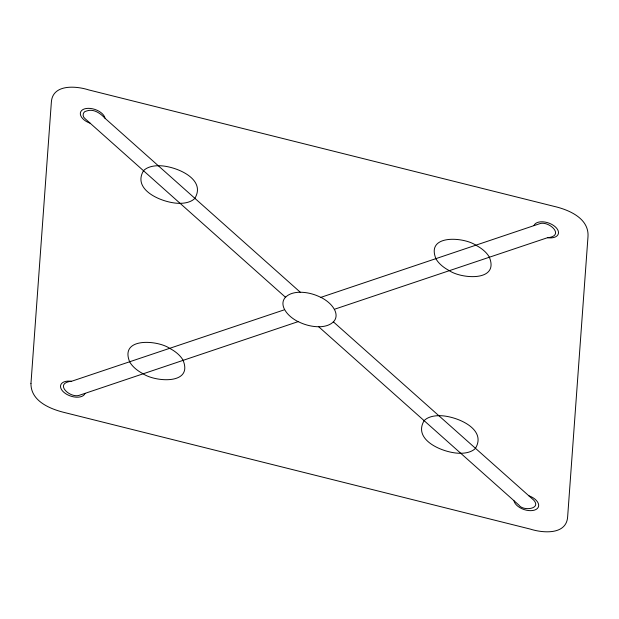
<?xml version="1.0" encoding="UTF-8"?>
<svg xmlns="http://www.w3.org/2000/svg" width="619" height="619" viewBox="0 0 619 619"><rect width="100%" height="100%" fill="white"/><g stroke="black" fill="none" stroke-linecap="round" stroke-linejoin="round"><path stroke-width="0.93" d="M284.578 309.5A27.104 15.39 18.9 0 1 285.467 297.244L285.622 297.135M333.386 321.865L533.686 500.106C541.865 509.027 523.101 511.418 518.9 505.081L318.684 326.747A27.77 15.769 18.9 0 1 298.172 321.609L298.095 321.609M475.407 448.396C487.772 428.147 454.168 415.187 438.693 415.689A28.079 15.947 18.9 0 0 424.208 420.549C411.906 440.836 445.448 453.758 460.938 453.263M285.498 297.259L85.321 118.894C81.894 116.604 82.428 111.343 86.9 110.894C93.748 108.557 100.626 113.424 104.975 118.252L300.323 292.253A27.77 15.769 18.9 0 1 320.835 297.391L320.913 297.391M298.196 321.617L79.673 395.17C70.489 398.93 53.095 383.084 71.703 381.227L284.709 309.686A27.6 15.668 18.9 0 0 298.056 321.648M320.812 297.375L539.327 223.83C548.527 220.039 565.905 235.986 547.304 237.773L334.299 309.314A27.6 15.668 18.9 0 0 320.952 297.352M158.069 165.737C173.544 165.234 207.141 178.195 194.784 198.444A28.079 15.947 18.9 0 1 180.322 203.326C164.847 203.798 131.236 190.876 143.6 170.612A28.079 15.947 18.9 0 1 158.062 165.73M300.285 292.214L300.23 292.214A27.6 15.668 18.9 0 0 285.676 297.159M318.723 326.786L318.777 326.786A27.6 15.668 18.9 0 0 333.332 321.834M547.567 237.688L547.738 237.719A12.875 7.312 18.9 0 0 558.508 232.52A12.875 7.312 18.9 0 0 547.374 222.6A12.875 7.312 18.9 0 0 533.996 225.502M71.44 381.312L71.27 381.281A12.875 7.312 18.9 0 0 60.5 386.473A12.875 7.312 18.9 0 0 71.634 396.392A12.875 7.312 18.9 0 0 85.012 393.498M528.804 495.749L528.99 495.819A12.875 7.312 18.9 0 1 538.631 506.125A12.875 7.312 18.9 0 1 526.475 510.218A12.875 7.312 18.9 0 1 513.987 500.848M90.204 123.243L90.018 123.181A12.875 7.312 18.9 0 1 80.377 112.875A12.875 7.312 18.9 0 1 92.533 108.782A12.875 7.312 18.9 0 1 105.021 118.152M435.977 258.796C425.609 233.997 463.933 236.93 476.042 245.31A28.079 15.947 18.9 0 1 489.32 257.117C499.626 281.939 461.356 278.983 449.232 270.604A28.079 15.947 18.9 0 1 435.954 258.796M183.031 360.204C193.399 385.01 155.075 382.07 142.966 373.69A28.079 15.947 18.9 0 1 129.688 361.883C119.382 337.069 157.652 340.024 169.776 348.396A28.079 15.947 18.9 0 1 183.054 360.204M475.423 448.404A28.079 15.947 18.9 0 1 460.946 453.278M334.43 309.5A27.104 15.39 18.9 0 1 333.54 321.756M30.958 383.517C30.757 401.414 50.657 409.229 65.227 412.711L530.321 529.098C542.971 533.145 566.702 535.149 567.662 516.532L587.988 236.76C589.319 218.252 568.699 209.709 553.773 206.289L88.679 89.902C76.029 85.855 52.298 83.851 51.338 102.468L30.958 383.517"/></g></svg>
